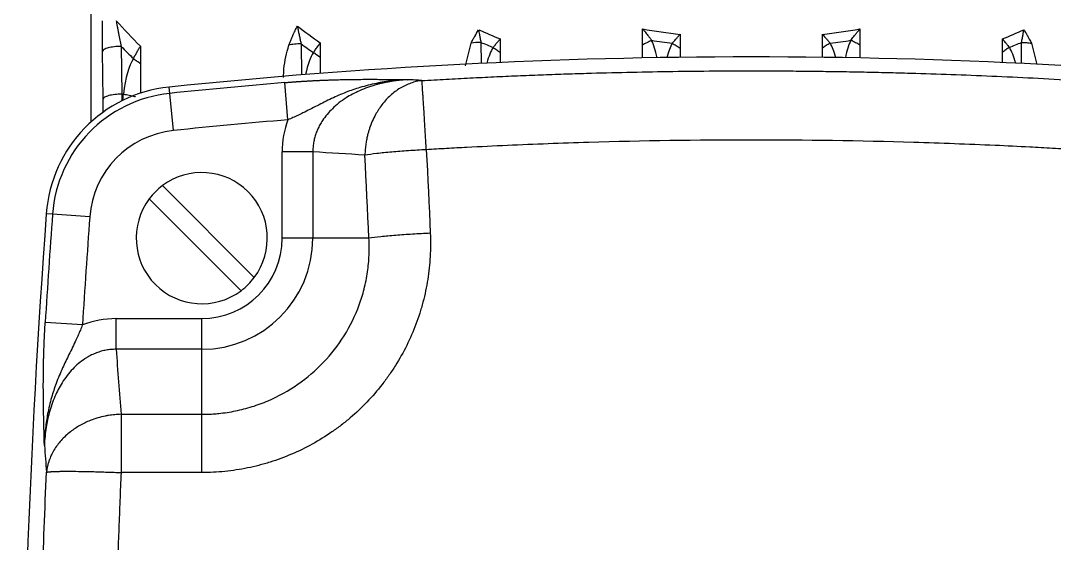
# Model space of a CAD drawing. Header units: millimetres. Extents: x 15 to 1184, y 5 to 836.
# Drawn here: x 318 to 359.38, y 252.65 to 273.56 of the extents above; entities that cross this region are included whole.
import ezdxf

# ---------------------------------------------------------------- set-up
doc = ezdxf.new("R2010")
doc.units = ezdxf.units.MM

msp = doc.modelspace()

# ---------------------------------------------------------------- linework, layer by layer
at = {"color": 7, "linetype": 'Continuous', "lineweight": 25}
for p, q in [((320.801, 284.455), (320.801, 269.499)), ((342.895, 272.58), (342.895, 273.234)), ((351.598, 273.234), (351.598, 272.58)), ((337.194, 272.829), (337.194, 272.296)), ((344.396, 273.015), (344.396, 272.464)), ((350.097, 272.464), (350.097, 273.015)), ((357.299, 272.296), (357.299, 272.829)), ((321.293, 270.427), (321.275, 272.339)), ((322.025, 272.533), (322.043, 270.621)), ((322.79, 272.541), (322.79, 271.847)), ((329.224, 272.633), (329.236, 271.392)), ((329.992, 272.672), (329.992, 272.088)), ((335.803, 271.76), (336.028, 272.661)), ((336.423, 272.694), (336.431, 271.853)), ((342.895, 272.071), (342.895, 272.58)), ((344.396, 272.464), (344.396, 272.094)), ((350.097, 272.094), (350.097, 272.464)), ((351.598, 272.58), (351.598, 272.071)), ((358.062, 271.853), (358.07, 272.694)), ((358.465, 272.661), (358.679, 271.805)), ((329.992, 272.088), (329.992, 271.451)), ((337.194, 272.296), (337.194, 271.888)), ((357.299, 271.888), (357.299, 272.296)), ((322.79, 271.847), (322.79, 270.659)), ((328.696, 269.596), (328.572, 271.085)), ((323.964, 270.654), (323.938, 270.905)), ((324.118, 269.168), (323.964, 270.654)), ((322.043, 270.621), (322.109, 270.621)), ((329.694, 268.311), (328.466, 268.311)), ((328.466, 264.862), (328.466, 268.311)), ((329.694, 268.311), (329.694, 264.862)), ((327.349, 263.291), (323.675, 266.965)), ((323.144, 266.434), (326.819, 262.76)), ((319.272, 265.818), (319.021, 265.836)), ((320.763, 265.709), (319.272, 265.818)), ((329.694, 264.862), (328.466, 264.862)), ((331.939, 264.862), (329.694, 264.862)), ((321.818, 260.415), (321.818, 261.643)), ((321.818, 261.643), (325.247, 261.643)), ((325.247, 260.415), (325.247, 261.643)), ((320.47, 261.389), (318.979, 261.482)), ((325.247, 260.415), (321.818, 260.415)), ((325.247, 257.814), (325.247, 260.415)), ((322.014, 257.814), (322.014, 255.482)), ((322.014, 257.814), (325.247, 257.814)), ((325.247, 255.482), (322.014, 255.482))]:
    msp.add_line(p, q, dxfattribs=at)
at = {"color": 7, "linetype": 'Continuous', "lineweight": 25, "flags": 128}
for points in [[(322.043, 270.621), (322.044, 270.494), (322.044, 270.366), (322.044, 270.352)], [(331.939, 264.862), (331.92, 265.278), (331.901, 265.693), (331.882, 266.108), (331.862, 266.522), (331.841, 266.937), (331.821, 267.352), (331.8, 267.767), (331.779, 268.182)], [(334.237, 268.4), (334.258, 267.982), (334.278, 267.564), (334.299, 267.146), (334.319, 266.729), (334.339, 266.311), (334.359, 265.893), (334.378, 265.475), (334.397, 265.057)]]:
    msp.add_lwpolyline(points, dxfattribs=at)
at = {"color": 7, "linetype": 'Continuous', "lineweight": 25}
for centre, radius, start, end in [((347.311, 298.677), 26.217, 261.1099, 262.9332), ((347.183, 298.677), 26.217, 277.0668, 278.8901), ((369.432, 318.79), 66.236, 224.29646, 224.89319), ((355.236, 308.801), 44.551, 234.2763, 235.0565), ((348.929, 301.989), 31.853, 246.8837, 247.8369), ((345.564, 301.989), 31.853, 292.1631, 293.1163), ((347.247, 46.612), 225.5, 84.06699, 95.93301), ((327.892, 269.421), 3.394, 51.7839, 57.4446), ((347.247, 46.612), 225.248, 94.75566, 95.93301), ((319.282, 43.068), 228.576, 86.29275, 86.43328), ((324.506, 265.434), 5.5, 95.933, 175.806), ((324.506, 265.434), 5.248, 95.933, 175.806), ((232.603, 269.602), 88.694, 0.19265, 0.53287), ((347.247, 46.612), 223.754, 94.75566, 95.93301), ((332.163, 268.312), 3.698, 159.6768, 180.0165), ((324.506, 265.434), 3.754, 95.933, 175.806), ((316.825, 43.116), 225.562, 86.19856, 86.72914), ((325.247, 264.862), 2.625, 323.2132, 126.7868), ((325.247, 264.862), 2.625, 126.7868, 143.2132), ((325.247, 264.862), 2.625, 143.2132, 306.7868), ((700.497, 237.862), 382.5, 175.80598, 184.19402), ((700.497, 237.862), 382.248, 175.80598, 176.45742), ((700.497, 237.862), 380.754, 175.80598, 176.45742), ((325.247, 264.862), 4.448, 270, 0), ((325.247, 264.862), 3.219, 270, 0), ((325.247, 264.862), 2.625, 306.7868, 323.2132), ((706.459, 288.131), 385.638, 184.12145, 184.50893), ((706.508, 285.673), 388.652, 184.29437, 184.4535)]:
    msp.add_arc(centre, radius, start, end, dxfattribs=at)
for centre, major_axis, ratio, start_param, end_param in [((335.65, 456.408), (-12.256, 195.938), 0.338468, 2.752242, 2.766979), ((343.154, 541.413), (-4.386, 274.793), 0.297498, 2.915156, 2.926525), ((344.78, 543.126), (-2.69, 272.343), 0.300412, 3.00536, 3.015933), ((345.508, 456.821), (-2.005, 183.969), 0.366189, 3.073058, 3.09534), ((348.985, 456.821), (2.005, 183.969), 0.366189, 3.187846, 3.210128), ((349.714, 543.127), (2.69, 272.344), 0.300412, 3.267253, 3.277825), ((342.911, 270.382), (-0.013, 2.741), 0.267585, 5.379808, 5.772315), ((351.581, 270.383), (0.013, 2.739), 0.267507, 0.510851, 0.903519), ((337.18, 269.963), (0.013, 2.731), 0.268924, 0.389746, 0.80187), ((344.38, 270.176), (0.014, 2.732), 0.26821, 0.432104, 0.797462), ((350.115, 270.18), (-0.015, 2.728), 0.26812, 5.485133, 5.850931), ((357.316, 269.969), (-0.014, 2.723), 0.268831, 5.480257, 5.893165), ((322.657, 269.936), (0.098, 2.28), 0.263766, 0.405103, 1.276815), ((329.976, 269.756), (0.015, 2.717), 0.269404, 0.378676, 0.919863), ((321.969, 256.004), (0.434, -5.628), 0.807766, 3.079322, 3.380594)]:
    msp.add_ellipse(centre, major_axis=major_axis, ratio=ratio, start_param=start_param, end_param=end_param, dxfattribs=at)
for points, knots in [([(321.275, 272.339), (321.273, 272.539), (321.272, 272.741), (321.271, 272.944), (321.27, 273.148), (321.27, 273.353), (321.27, 273.561)], [0, 0, 0, 0, 0.001232922, 0.001232922, 0.001232922, 0.002465845, 0.002465845, 0.002465845, 0.002465845]), ([(321.816, 273.561), (321.823, 273.523), (321.839, 273.443), (321.863, 273.319), (321.89, 273.184), (321.926, 273.004), (321.971, 272.785), (322.007, 272.617), (322.025, 272.533)], [0, 0, 0, 0, 0.109236, 0.229011, 0.359288, 0.500031, 0.749986, 1, 1, 1, 1]), ([(328.731, 272.581), (328.748, 272.624), (328.781, 272.71), (328.834, 272.839), (328.9, 272.988), (328.979, 273.156), (329.043, 273.28), (329.074, 273.342)], [0, 0, 0, 0, 0.165948, 0.332584, 0.499995, 0.749997, 1, 1, 1, 1]), ([(329.074, 273.342), (329.082, 273.304), (329.099, 273.221), (329.127, 273.084), (329.159, 272.932), (329.192, 272.779), (329.214, 272.68), (329.224, 272.633)], [0, 0, 0, 0, 0.156282, 0.347178, 0.572571, 0.797488, 1, 1, 1, 1]), ([(336.028, 272.661), (336.052, 272.707), (336.099, 272.798), (336.199, 272.977), (336.279, 273.109), (336.333, 273.197)], [0, 0, 0, 0, 0.249421, 0.500002, 1, 1, 1, 1]), ([(336.333, 273.197), (336.337, 273.171), (336.348, 273.109), (336.367, 272.999), (336.393, 272.856), (336.413, 272.751), (336.423, 272.694)], [0, 0, 0, 0, 0.149858, 0.366557, 0.649985, 1, 1, 1, 1]), ([(342.895, 273.234), (342.918, 273.206), (342.961, 273.152), (343.023, 273.076), (343.093, 272.987), (343.172, 272.888), (343.231, 272.811), (343.259, 272.774)], [0, 0, 0, 0, 0.184316, 0.350892, 0.499701, 0.760319, 1, 1, 1, 1]), ([(351.234, 272.774), (351.253, 272.799), (351.291, 272.848), (351.351, 272.925), (351.42, 273.013), (351.503, 273.116), (351.565, 273.193), (351.598, 273.234)], [0, 0, 0, 0, 0.157427, 0.324078, 0.499961, 0.729909, 1, 1, 1, 1]), ([(358.07, 272.694), (358.075, 272.721), (358.085, 272.776), (358.101, 272.859), (358.118, 272.957), (358.139, 273.069), (358.153, 273.154), (358.16, 273.197)], [0, 0, 0, 0, 0.166483, 0.333158, 0.500029, 0.750872, 1, 1, 1, 1]), ([(358.16, 273.197), (358.189, 273.15), (358.243, 273.062), (358.316, 272.938), (358.39, 272.807), (358.437, 272.716), (358.465, 272.661)], [0, 0, 0, 0, 0.268914, 0.500004, 0.700006, 1, 1, 1, 1]), ([(336.912, 272.49), (336.926, 272.507), (336.956, 272.544), (337.002, 272.601), (337.055, 272.664), (337.12, 272.741), (337.167, 272.797), (337.194, 272.829)], [0, 0, 0, 0, 0.155732, 0.322573, 0.500541, 0.717327, 1, 1, 1, 1]), ([(343.259, 272.774), (343.227, 272.76), (343.195, 272.745), (343.163, 272.729), (343.132, 272.714), (343.1, 272.698), (343.069, 272.681), (343.039, 272.665), (343.009, 272.648), (342.979, 272.631), (342.95, 272.614), (342.922, 272.597), (342.895, 272.58)], [0, 0, 0, 0, 0.25, 0.25, 0.25, 0.5, 0.5, 0.5, 0.75, 0.75, 0.75, 1, 1, 1, 1]), ([(344.085, 272.659), (344.101, 272.677), (344.133, 272.716), (344.185, 272.776), (344.244, 272.843), (344.315, 272.924), (344.367, 272.983), (344.396, 273.015)], [0, 0, 0, 0, 0.157074, 0.323995, 0.500758, 0.725895, 1, 1, 1, 1]), ([(350.097, 273.015), (350.117, 272.993), (350.154, 272.951), (350.207, 272.892), (350.267, 272.824), (350.334, 272.747), (350.384, 272.687), (350.408, 272.659)], [0, 0, 0, 0, 0.188124, 0.354574, 0.499277, 0.760673, 1, 1, 1, 1]), ([(351.598, 272.58), (351.571, 272.597), (351.543, 272.614), (351.514, 272.631), (351.485, 272.648), (351.454, 272.665), (351.424, 272.681), (351.393, 272.698), (351.362, 272.714), (351.33, 272.729), (351.298, 272.745), (351.266, 272.76), (351.234, 272.774)], [0, 0, 0, 0, 0.25, 0.25, 0.25, 0.5, 0.5, 0.5, 0.75, 0.75, 0.75, 1, 1, 1, 1]), ([(357.299, 272.829), (357.318, 272.807), (357.352, 272.766), (357.4, 272.71), (357.454, 272.646), (357.514, 272.573), (357.559, 272.517), (357.581, 272.49)], [0, 0, 0, 0, 0.194181, 0.36087, 0.500003, 0.763303, 1, 1, 1, 1]), ([(322.025, 272.533), (321.929, 272.532), (321.833, 272.526), (321.655, 272.506), (321.573, 272.492), (321.434, 272.456), (321.378, 272.434), (321.3, 272.388), (321.279, 272.363), (321.275, 272.339)], [0, 0, 0, 0, 0.25, 0.25, 0.5, 0.5, 0.75, 0.75, 1, 1, 1, 1]), ([(322.509, 272.041), (322.513, 272.049), (322.517, 272.057), (322.521, 272.064), (322.525, 272.072), (322.529, 272.079), (322.533, 272.087), (322.537, 272.095), (322.541, 272.103), (322.546, 272.111), (322.55, 272.119), (322.554, 272.127), (322.559, 272.135), (322.563, 272.143), (322.568, 272.151), (322.572, 272.16), (322.577, 272.168), (322.582, 272.176), (322.586, 272.185), (322.591, 272.193), (322.596, 272.202), (322.601, 272.211), (322.606, 272.219), (322.611, 272.228), (322.616, 272.237), (322.621, 272.246), (322.626, 272.255), (322.631, 272.264), (322.636, 272.273), (322.641, 272.282), (322.647, 272.291), (322.658, 272.311), (322.669, 272.33), (322.68, 272.35), (322.693, 272.372), (322.706, 272.394), (322.719, 272.416), (322.724, 272.425), (322.73, 272.435), (322.735, 272.445), (322.743, 272.459), (322.751, 272.473), (322.759, 272.487), (322.77, 272.505), (322.78, 272.523), (322.79, 272.541)], [0, 0, 0, 0, 0.045156, 0.045156, 0.045156, 0.091379, 0.091379, 0.091379, 0.138671, 0.138671, 0.138671, 0.187036, 0.187036, 0.187036, 0.236478, 0.236478, 0.236478, 0.286999, 0.286999, 0.286999, 0.338603, 0.338603, 0.338603, 0.391291, 0.391291, 0.391291, 0.445066, 0.445066, 0.445066, 0.499932, 0.499932, 0.499932, 0.616911, 0.616911, 0.616911, 0.749177, 0.749177, 0.749177, 0.807668, 0.807668, 0.807668, 0.891269, 0.891269, 0.891269, 1, 1, 1, 1]), ([(328.521, 271.289), (328.524, 271.405), (328.536, 271.843), (328.649, 272.268), (328.731, 272.581)], [0, 0, 0, 0, 0.265838, 1, 1, 1, 1]), ([(329.224, 272.633), (329.134, 272.632), (329.045, 272.627), (328.877, 272.609), (328.799, 272.596), (328.731, 272.581)], [0, 0, 0, 0, 0.5, 0.5, 1, 1, 1, 1]), ([(329.719, 272.282), (329.732, 272.302), (329.76, 272.344), (329.805, 272.409), (329.856, 272.481), (329.919, 272.569), (329.965, 272.634), (329.992, 272.672)], [0, 0, 0, 0, 0.154193, 0.320863, 0.500073, 0.708959, 1, 1, 1, 1]), ([(336.912, 272.49), (336.961, 272.46), (337.01, 272.428), (337.057, 272.395), (337.104, 272.363), (337.151, 272.329), (337.194, 272.296)], [0, 0, 0, 0, 0.5, 0.5, 0.5, 1, 1, 1, 1]), ([(344.085, 272.659), (344.139, 272.629), (344.193, 272.597), (344.246, 272.565), (344.298, 272.532), (344.349, 272.498), (344.396, 272.464)], [0, 0, 0, 0, 0.5, 0.5, 0.5, 1, 1, 1, 1]), ([(350.408, 272.659), (350.381, 272.644), (350.354, 272.628), (350.327, 272.613), (350.3, 272.597), (350.274, 272.581), (350.248, 272.565), (350.221, 272.548), (350.196, 272.532), (350.17, 272.515), (350.145, 272.498), (350.121, 272.481), (350.097, 272.464)], [0, 0, 0, 0, 0.25, 0.25, 0.25, 0.5, 0.5, 0.5, 0.75, 0.75, 0.75, 1, 1, 1, 1]), ([(357.581, 272.49), (357.556, 272.475), (357.532, 272.459), (357.508, 272.444), (357.484, 272.428), (357.46, 272.412), (357.436, 272.395), (357.412, 272.379), (357.389, 272.363), (357.366, 272.346), (357.343, 272.329), (357.321, 272.312), (357.299, 272.296)], [0, 0, 0, 0, 0.25, 0.25, 0.25, 0.5, 0.5, 0.5, 0.75, 0.75, 0.75, 1, 1, 1, 1]), ([(358.07, 272.694), (358.14, 272.693), (358.209, 272.69), (358.277, 272.684), (358.343, 272.679), (358.406, 272.671), (358.465, 272.661)], [0, 0, 0, 0, 0.1816367, 0.1816367, 0.1816367, 0.3611067, 0.3611067, 0.3611067, 0.3611067]), ([(322.509, 272.041), (322.558, 272.011), (322.606, 271.98), (322.653, 271.947), (322.701, 271.914), (322.746, 271.881), (322.79, 271.847)], [0, 0, 0, 0, 0.5, 0.5, 0.5, 1, 1, 1, 1]), ([(334.062, 271.165), (334.385, 271.184), (335.028, 271.221), (335.989, 271.271), (336.94, 271.317), (337.882, 271.359), (338.813, 271.396), (339.735, 271.429), (340.884, 271.465), (342.272, 271.501), (343.909, 271.531), (345.57, 271.551), (346.685, 271.553), (347.247, 271.554)], [0, 0, 0, 0, 0.073662, 0.14658, 0.218753, 0.290182, 0.360866, 0.430806, 0.5, 0.622275, 0.746366, 0.872275, 1, 1, 1, 1]), ([(347.247, 271.554), (347.569, 271.554), (348.21, 271.553), (349.168, 271.547), (350.118, 271.537), (351.06, 271.522), (351.994, 271.505), (352.921, 271.483), (354.07, 271.451), (355.455, 271.406), (357.088, 271.339), (358.75, 271.261), (359.868, 271.197), (360.432, 271.165)], [0, 0, 0, 0, 0.0732062, 0.1458198, 0.2178409, 0.2892696, 0.3601057, 0.4303493, 0.5000004, 0.6215762, 0.7454348, 0.871576, 1, 1, 1, 1]), ([(328.572, 271.085), (328.587, 271.086), (328.602, 271.087), (328.617, 271.089), (328.632, 271.09), (328.647, 271.091), (328.662, 271.092), (328.677, 271.094), (328.692, 271.095), (328.707, 271.096), (328.722, 271.097), (328.737, 271.098), (328.752, 271.1), (328.767, 271.101), (328.782, 271.102), (328.797, 271.103), (328.812, 271.104), (328.827, 271.105), (328.842, 271.106), (328.857, 271.108), (328.872, 271.109), (328.887, 271.11), (328.902, 271.111), (328.917, 271.112), (328.932, 271.113), (328.947, 271.114), (328.963, 271.115), (328.978, 271.116), (328.993, 271.118), (329.008, 271.119), (329.023, 271.12), (329.038, 271.121), (329.053, 271.122), (329.068, 271.123), (329.083, 271.124), (329.098, 271.125), (329.113, 271.126), (329.129, 271.127), (329.144, 271.128), (329.159, 271.129), (329.174, 271.13), (329.189, 271.131), (329.204, 271.132), (329.219, 271.133), (329.234, 271.134), (329.25, 271.135), (329.265, 271.136), (329.28, 271.137), (329.295, 271.138), (329.31, 271.139), (329.325, 271.14), (329.341, 271.141), (329.356, 271.142), (329.371, 271.143), (329.386, 271.144), (329.401, 271.144), (329.416, 271.145), (329.432, 271.146), (329.447, 271.147), (329.462, 271.148), (329.477, 271.149), (329.492, 271.15), (329.508, 271.151), (329.523, 271.152), (329.538, 271.152), (329.553, 271.153), (329.568, 271.154), (329.584, 271.155), (329.599, 271.156), (329.614, 271.157), (329.629, 271.158), (329.645, 271.158), (329.66, 271.159), (329.675, 271.16), (329.69, 271.161), (329.706, 271.162), (329.721, 271.162), (329.736, 271.163), (329.751, 271.164), (329.767, 271.165), (329.782, 271.165), (329.797, 271.166), (329.813, 271.167), (329.828, 271.168), (329.843, 271.168), (329.859, 271.169), (329.874, 271.17), (329.889, 271.171), (329.904, 271.171), (329.92, 271.172), (329.935, 271.173), (329.95, 271.174), (329.966, 271.174), (329.981, 271.175), (330.036, 271.177), (330.09, 271.18), (330.145, 271.182), (330.2, 271.184), (330.254, 271.186), (330.309, 271.188), (330.364, 271.19), (330.419, 271.192), (330.474, 271.194), (330.529, 271.196), (330.585, 271.197), (330.639, 271.199), (330.742, 271.202), (330.843, 271.204), (330.943, 271.206), (331.049, 271.208), (331.153, 271.21), (331.257, 271.211), (331.354, 271.213), (331.449, 271.214), (331.544, 271.214), (331.645, 271.215), (331.745, 271.215), (331.844, 271.216), (331.935, 271.216), (332.025, 271.216), (332.115, 271.215), (332.214, 271.215), (332.312, 271.215), (332.409, 271.214), (332.497, 271.214), (332.584, 271.213), (332.671, 271.212), (332.767, 271.211), (332.864, 271.21), (332.959, 271.209), (333.042, 271.208), (333.123, 271.207), (333.205, 271.205), (333.304, 271.204), (333.403, 271.202), (333.502, 271.201)], [0, 0, 0, 0, 0.007805, 0.007805, 0.007805, 0.015618, 0.015618, 0.015618, 0.023437, 0.023437, 0.023437, 0.031266, 0.031266, 0.031266, 0.039104, 0.039104, 0.039104, 0.046954, 0.046954, 0.046954, 0.054816, 0.054816, 0.054816, 0.062691, 0.062691, 0.062691, 0.07058, 0.07058, 0.07058, 0.078486, 0.078486, 0.078486, 0.086407, 0.086407, 0.086407, 0.094347, 0.094347, 0.094347, 0.102305, 0.102305, 0.102305, 0.110283, 0.110283, 0.110283, 0.118282, 0.118282, 0.118282, 0.126302, 0.126302, 0.126302, 0.134346, 0.134346, 0.134346, 0.142414, 0.142414, 0.142414, 0.150507, 0.150507, 0.150507, 0.158626, 0.158626, 0.158626, 0.166773, 0.166773, 0.166773, 0.174947, 0.174947, 0.174947, 0.18315, 0.18315, 0.18315, 0.191384, 0.191384, 0.191384, 0.199648, 0.199648, 0.199648, 0.207945, 0.207945, 0.207945, 0.216275, 0.216275, 0.216275, 0.224638, 0.224638, 0.224638, 0.233036, 0.233036, 0.233036, 0.24147, 0.24147, 0.24147, 0.249941, 0.249941, 0.249941, 0.280311, 0.280311, 0.280311, 0.311251, 0.311251, 0.311251, 0.342797, 0.342797, 0.342797, 0.374984, 0.374984, 0.374984, 0.435266, 0.435266, 0.435266, 0.499419, 0.499419, 0.499419, 0.559832, 0.559832, 0.559832, 0.62435, 0.62435, 0.62435, 0.683861, 0.683861, 0.683861, 0.749602, 0.749602, 0.749602, 0.8088, 0.8088, 0.8088, 0.874789, 0.874789, 0.874789, 0.931304, 0.931304, 0.931304, 1, 1, 1, 1]), ([(333.502, 271.201), (333.432, 271.198), (333.296, 271.192), (333.097, 271.177), (332.907, 271.159), (332.728, 271.137), (332.558, 271.112), (332.397, 271.084), (332.069, 271.021), (331.609, 270.906), (331.009, 270.698), (330.536, 270.492), (330.155, 270.306), (329.868, 270.159), (329.584, 270.013), (329.327, 269.883), (329.099, 269.774), (328.899, 269.683), (328.764, 269.625), (328.696, 269.596)], [0, 0, 0, 0, 0.041428, 0.080871, 0.118406, 0.154099, 0.187999, 0.220148, 0.250583, 0.385792, 0.500419, 0.625273, 0.689439, 0.750197, 0.814153, 0.875196, 0.91679, 0.958339, 1, 1, 1, 1]), ([(333.502, 271.201), (333.446, 271.198), (333.336, 271.192), (333.174, 271.178), (333.018, 271.16), (332.869, 271.139), (332.726, 271.115), (332.589, 271.088), (332.459, 271.06), (332.335, 271.029), (332.032, 270.947), (331.582, 270.785), (330.991, 270.471), (330.479, 270.075), (330.149, 269.687), (329.973, 269.396), (329.886, 269.221), (329.815, 269.042), (329.759, 268.861), (329.721, 268.679), (329.697, 268.495), (329.695, 268.372), (329.694, 268.311)], [0, 0, 0, 0, 0.032293, 0.063454, 0.093485, 0.122386, 0.15016, 0.176807, 0.202328, 0.226725, 0.250001, 0.382908, 0.499904, 0.631814, 0.749439, 0.787141, 0.82399, 0.860109, 0.89563, 0.93069, 0.965431, 1, 1, 1, 1]), ([(334.062, 271.165), (334.044, 271.163), (334.007, 271.158), (333.932, 271.146), (333.799, 271.119), (333.541, 271.044), (333.185, 270.875), (332.862, 270.633), (332.625, 270.398), (332.417, 270.151), (332.176, 269.78), (332.015, 269.411), (331.926, 269.132), (331.886, 268.988), (331.848, 268.82), (331.815, 268.629), (331.789, 268.413), (331.783, 268.261), (331.779, 268.182)], [0, 0, 0, 0, 0.01433, 0.031269, 0.062536, 0.125054, 0.249967, 0.374914, 0.433435, 0.499992, 0.611857, 0.749873, 0.779162, 0.813412, 0.852621, 0.896789, 0.945916, 1, 1, 1, 1]), ([(334.237, 268.4), (334.234, 268.441), (334.23, 268.522), (334.223, 268.64), (334.216, 268.754), (334.209, 268.863), (334.203, 268.968), (334.197, 269.067), (334.191, 269.162), (334.186, 269.252), (334.18, 269.337), (334.166, 269.569), (334.146, 269.902), (334.124, 270.244), (334.11, 270.471), (334.096, 270.686), (334.081, 270.906), (334.071, 271.058), (334.065, 271.125), (334.063, 271.149), (334.062, 271.159), (334.062, 271.163), (334.062, 271.165)], [0, 0, 0, 0, 0.029282, 0.057616, 0.085004, 0.111444, 0.136936, 0.161481, 0.185078, 0.207727, 0.229429, 0.250183, 0.387867, 0.500085, 0.566691, 0.625119, 0.750032, 0.874947, 0.937465, 0.968731, 0.985474, 1, 1, 1, 1]), ([(322.043, 270.621), (321.947, 270.62), (321.851, 270.615), (321.762, 270.605), (321.673, 270.594), (321.59, 270.58), (321.521, 270.562), (321.452, 270.544), (321.396, 270.523), (321.357, 270.5), (321.318, 270.477), (321.296, 270.452), (321.293, 270.427)], [0, 0, 0, 0, 0.25, 0.25, 0.25, 0.5, 0.5, 0.5, 0.75, 0.75, 0.75, 1, 1, 1, 1]), ([(322.089, 270.369), (322.09, 270.378), (322.094, 270.464), (322.102, 270.547), (322.109, 270.621)], [0, 0, 0, 0, 0.112447, 1, 1, 1, 1]), ([(322.109, 270.621), (322.188, 270.61), (322.345, 270.587), (322.522, 270.548), (322.581, 270.52), (322.593, 270.515)], [0, 0, 0, 0, 0.447237, 0.894472, 1, 1, 1, 1]), ([(360.256, 268.4), (359.939, 268.418), (359.32, 268.454), (358.237, 268.512), (356.387, 268.6), (352.671, 268.738), (347.247, 268.819), (341.823, 268.738), (338.028, 268.597), (336.132, 268.505), (335.049, 268.447), (334.507, 268.416), (334.237, 268.4)], [0, 0, 0, 0, 0.0366655, 0.07143, 0.1250025, 0.2500039, 0.4999999, 0.749996, 0.8749975, 0.9374987, 0.9687494, 1, 1, 1, 1]), ([(334.237, 268.4), (333.997, 268.388), (333.756, 268.373), (333.523, 268.357), (333.29, 268.341), (333.064, 268.324), (332.851, 268.305), (332.638, 268.286), (332.438, 268.266), (332.258, 268.245), (332.078, 268.224), (331.917, 268.203), (331.779, 268.182)], [0, 0, 0, 0, 0.25, 0.25, 0.25, 0.5, 0.5, 0.5, 0.75, 0.75, 0.75, 1, 1, 1, 1]), ([(334.397, 265.057), (334.411, 264.745), (334.409, 264.436), (334.392, 264.128), (334.374, 263.82), (334.342, 263.514), (334.293, 263.21), (334.245, 262.906), (334.182, 262.603), (334.102, 262.303), (334.082, 262.228), (334.062, 262.152), (334.04, 262.078), (334.018, 262.003), (333.995, 261.929), (333.972, 261.855), (333.924, 261.707), (333.874, 261.561), (333.819, 261.416), (333.711, 261.128), (333.588, 260.846), (333.451, 260.57), (333.315, 260.295), (333.164, 260.026), (333, 259.765), (332.917, 259.634), (332.831, 259.505), (332.742, 259.377), (332.697, 259.314), (332.652, 259.251), (332.606, 259.188), (332.559, 259.126), (332.512, 259.064), (332.465, 259.003), (332.275, 258.76), (332.073, 258.527), (331.861, 258.306), (331.649, 258.084), (331.425, 257.873), (331.191, 257.674), (331.074, 257.574), (330.954, 257.477), (330.832, 257.382), (330.771, 257.335), (330.709, 257.289), (330.646, 257.243), (330.583, 257.197), (330.52, 257.152), (330.456, 257.108), (330.201, 256.932), (329.939, 256.77), (329.671, 256.622), (329.402, 256.473), (329.127, 256.339), (328.845, 256.219), (328.563, 256.098), (328.274, 255.992), (327.979, 255.9), (327.905, 255.876), (327.831, 255.854), (327.756, 255.833), (327.682, 255.812), (327.607, 255.792), (327.532, 255.772), (327.383, 255.734), (327.232, 255.699), (327.082, 255.668), (326.78, 255.607), (326.476, 255.56), (326.171, 255.529), (325.865, 255.498), (325.557, 255.482), (325.247, 255.482)], [0, 0, 0, 0, 0.00183681, 0.00183681, 0.00183681, 0.00367363, 0.00367363, 0.00367363, 0.00551044, 0.00551044, 0.00551044, 0.00596964, 0.00596964, 0.00596964, 0.00642885, 0.00642885, 0.00642885, 0.00734725, 0.00734725, 0.00734725, 0.00918406, 0.00918406, 0.00918406, 0.01102088, 0.01102088, 0.01102088, 0.01193928, 0.01193928, 0.01193928, 0.01239849, 0.01239849, 0.01239849, 0.01285769, 0.01285769, 0.01285769, 0.0146945, 0.0146945, 0.0146945, 0.01653132, 0.01653132, 0.01653132, 0.01744972, 0.01744972, 0.01744972, 0.01790893, 0.01790893, 0.01790893, 0.01836813, 0.01836813, 0.01836813, 0.02020494, 0.02020494, 0.02020494, 0.02204175, 0.02204175, 0.02204175, 0.02387857, 0.02387857, 0.02387857, 0.02433777, 0.02433777, 0.02433777, 0.02479697, 0.02479697, 0.02479697, 0.02571538, 0.02571538, 0.02571538, 0.02755219, 0.02755219, 0.02755219, 0.02938901, 0.02938901, 0.02938901, 0.02938901]), ([(325.247, 257.814), (325.302, 257.814), (325.407, 257.815), (325.558, 257.821), (325.694, 257.829), (325.815, 257.838), (326.005, 257.855), (326.265, 257.888), (326.713, 257.968), (327.264, 258.11), (328.118, 258.424), (329.118, 258.976), (330.154, 259.863), (330.992, 260.942), (331.491, 261.962), (331.761, 262.833), (331.872, 263.389), (331.927, 263.844), (331.949, 264.183), (331.955, 264.524), (331.945, 264.75), (331.939, 264.862)], [0, 0, 0, 0, 0.015186, 0.029034, 0.041543, 0.052714, 0.062546, 0.093835, 0.125086, 0.187731, 0.250131, 0.375415, 0.499946, 0.623438, 0.749818, 0.810861, 0.874912, 0.905984, 0.937459, 0.968774, 1, 1, 1, 1]), ([(334.397, 265.057), (334.157, 265.046), (333.917, 265.033), (333.683, 265.019), (333.45, 265.005), (333.224, 264.989), (333.011, 264.972), (332.798, 264.955), (332.599, 264.937), (332.418, 264.919), (332.238, 264.9), (332.077, 264.881), (331.939, 264.862)], [0, 0, 0, 0, 0.25, 0.25, 0.25, 0.5, 0.5, 0.5, 0.75, 0.75, 0.75, 1, 1, 1, 1]), ([(318.947, 256.571), (318.946, 256.593), (318.945, 256.616), (318.945, 256.638), (318.944, 256.66), (318.943, 256.683), (318.943, 256.705), (318.941, 256.75), (318.94, 256.795), (318.939, 256.84), (318.936, 256.93), (318.934, 257.02), (318.932, 257.11), (318.927, 257.291), (318.923, 257.473), (318.919, 257.658), (318.917, 257.75), (318.915, 257.843), (318.913, 257.936), (318.912, 258.03), (318.91, 258.124), (318.909, 258.22), (318.907, 258.315), (318.906, 258.411), (318.905, 258.509), (318.905, 258.606), (318.904, 258.704), (318.904, 258.804), (318.903, 258.903), (318.903, 259.004), (318.904, 259.107), (318.904, 259.209), (318.905, 259.313), (318.906, 259.418), (318.907, 259.524), (318.908, 259.632), (318.91, 259.741), (318.911, 259.796), (318.912, 259.851), (318.913, 259.907), (318.915, 259.963), (318.916, 260.02), (318.918, 260.076), (318.923, 260.303), (318.931, 260.533), (318.941, 260.767), (318.952, 261.001), (318.964, 261.239), (318.979, 261.482)], [0.00228039, 0.00228039, 0.00228039, 0.00228039, 0.00245964, 0.00245964, 0.00245964, 0.00263889, 0.00263889, 0.00263889, 0.00299738, 0.00299738, 0.00299738, 0.00371437, 0.00371437, 0.00371437, 0.00514836, 0.00514836, 0.00514836, 0.00586535, 0.00586535, 0.00586535, 0.00658234, 0.00658234, 0.00658234, 0.00729933, 0.00729933, 0.00729933, 0.00801633, 0.00801633, 0.00801633, 0.00873332, 0.00873332, 0.00873332, 0.00945031, 0.00945031, 0.00945031, 0.0101673, 0.0101673, 0.0101673, 0.0105258, 0.0105258, 0.0105258, 0.01088429, 0.01088429, 0.01088429, 0.01231828, 0.01231828, 0.01231828, 0.01375226, 0.01375226, 0.01375226, 0.01375226]), ([(320.47, 261.389), (320.457, 261.355), (320.43, 261.287), (320.388, 261.185), (320.345, 261.085), (320.301, 260.984), (320.257, 260.885), (320.182, 260.722), (320.073, 260.495), (319.891, 260.126), (319.658, 259.648), (319.418, 259.078), (319.215, 258.462), (319.097, 257.961), (319.027, 257.547), (318.988, 257.247), (318.958, 256.919), (318.951, 256.69), (318.947, 256.571)], [0, 0, 0, 0, 0.020808, 0.041585, 0.06235, 0.083122, 0.103923, 0.124777, 0.186111, 0.249683, 0.365312, 0.499466, 0.614457, 0.74952, 0.804138, 0.86391, 0.929102, 1, 1, 1, 1]), ([(321.818, 260.415), (321.785, 260.415), (321.718, 260.414), (321.619, 260.408), (321.519, 260.398), (321.42, 260.382), (321.321, 260.362), (321.223, 260.337), (321.125, 260.307), (321.028, 260.273), (320.932, 260.234), (320.837, 260.19), (320.743, 260.141), (320.65, 260.088), (320.413, 259.938), (320.048, 259.624), (319.654, 259.108), (319.343, 258.51), (319.168, 258.005), (319.066, 257.585), (319.009, 257.278), (318.965, 256.936), (318.953, 256.696), (318.947, 256.571)], [0, 0, 0, 0, 0.018639, 0.037296, 0.055994, 0.074756, 0.093606, 0.112566, 0.131658, 0.150904, 0.170325, 0.189943, 0.209777, 0.229847, 0.250171, 0.367658, 0.499326, 0.616167, 0.74979, 0.80311, 0.862576, 0.928202, 1, 1, 1, 1]), ([(322.014, 257.814), (321.972, 257.813), (321.888, 257.81), (321.762, 257.8), (321.637, 257.786), (321.51, 257.767), (321.325, 257.733), (321.078, 257.672), (320.808, 257.579), (320.569, 257.475), (320.297, 257.334), (319.961, 257.11), (319.669, 256.838), (319.46, 256.582), (319.327, 256.383), (319.213, 256.168), (319.138, 255.981), (319.086, 255.81), (319.051, 255.66), (319.037, 255.552), (319.029, 255.495)], [0, 0, 0, 0, 0.028397, 0.056703, 0.085104, 0.113778, 0.142892, 0.212758, 0.285746, 0.338095, 0.392931, 0.500035, 0.624938, 0.684913, 0.749976, 0.809105, 0.87498, 0.910801, 0.952474, 1, 1, 1, 1]), ([(325.247, 255.482), (325.247, 255.941), (325.247, 256.395), (325.247, 257.2), (325.247, 257.551), (325.247, 257.814)], [0, 0, 0, 0, 0.5, 0.5, 1, 1, 1, 1]), ([(319.029, 220.23), (319.013, 220.603), (318.982, 221.346), (318.94, 222.453), (318.9, 223.548), (318.852, 225.008), (318.798, 226.838), (318.728, 229.777), (318.669, 233.452), (318.646, 237.862), (318.669, 242.273), (318.728, 245.948), (318.798, 248.887), (318.863, 251.082), (318.938, 253.285), (318.998, 254.752), (319.029, 255.495)], [0, 0, 0, 0, 0.031775, 0.0632, 0.094275, 0.125001, 0.187503, 0.250001, 0.375005, 0.5, 0.624989, 0.749999, 0.812492, 0.875, 0.936798, 1, 1, 1, 1]), ([(319.029, 255.495), (319.033, 255.496), (319.041, 255.499), (319.059, 255.503), (319.082, 255.507), (319.11, 255.511), (319.142, 255.515), (319.178, 255.518), (319.218, 255.521), (319.263, 255.523), (319.312, 255.526), (319.365, 255.528), (319.421, 255.53), (319.481, 255.531), (319.545, 255.533), (319.611, 255.534), (319.681, 255.535), (319.755, 255.535), (319.831, 255.536), (319.909, 255.536), (320.097, 255.535), (320.423, 255.532), (320.839, 255.523), (321.191, 255.513), (321.418, 255.505), (321.601, 255.499), (321.739, 255.494), (321.876, 255.488), (321.968, 255.484), (322.014, 255.482)], [0, 0, 0, 0, 0.027388, 0.054657, 0.081806, 0.108837, 0.135749, 0.162542, 0.189218, 0.215775, 0.242214, 0.268536, 0.294741, 0.320828, 0.346799, 0.372653, 0.398391, 0.424013, 0.449519, 0.47491, 0.500186, 0.624316, 0.749981, 0.811972, 0.874978, 0.907444, 0.937489, 0.968743, 1, 1, 1, 1]), ([(322.014, 255.482), (321.999, 255.109), (321.968, 254.367), (321.926, 253.259), (321.887, 252.166), (321.839, 250.707), (321.786, 248.879), (321.716, 245.942), (321.658, 242.27), (321.635, 237.863), (321.658, 233.455), (321.716, 229.783), (321.786, 226.846), (321.85, 224.653), (321.925, 222.452), (321.984, 220.985), (322.014, 220.243)], [0, 0, 0, 0, 0.031831, 0.063275, 0.094332, 0.125001, 0.187502, 0.250001, 0.375004, 0.5, 0.62499, 0.749999, 0.812492, 0.875, 0.936722, 1, 1, 1, 1])]:
    msp.add_open_spline(points, degree=3, knots=knots, dxfattribs=at)
msp.add_open_spline([(336.423, 272.694), (336.285, 272.693), (336.146, 272.681), (336.028, 272.661)], degree=3, dxfattribs=at)

doc.saveas('drawing.dxf')
